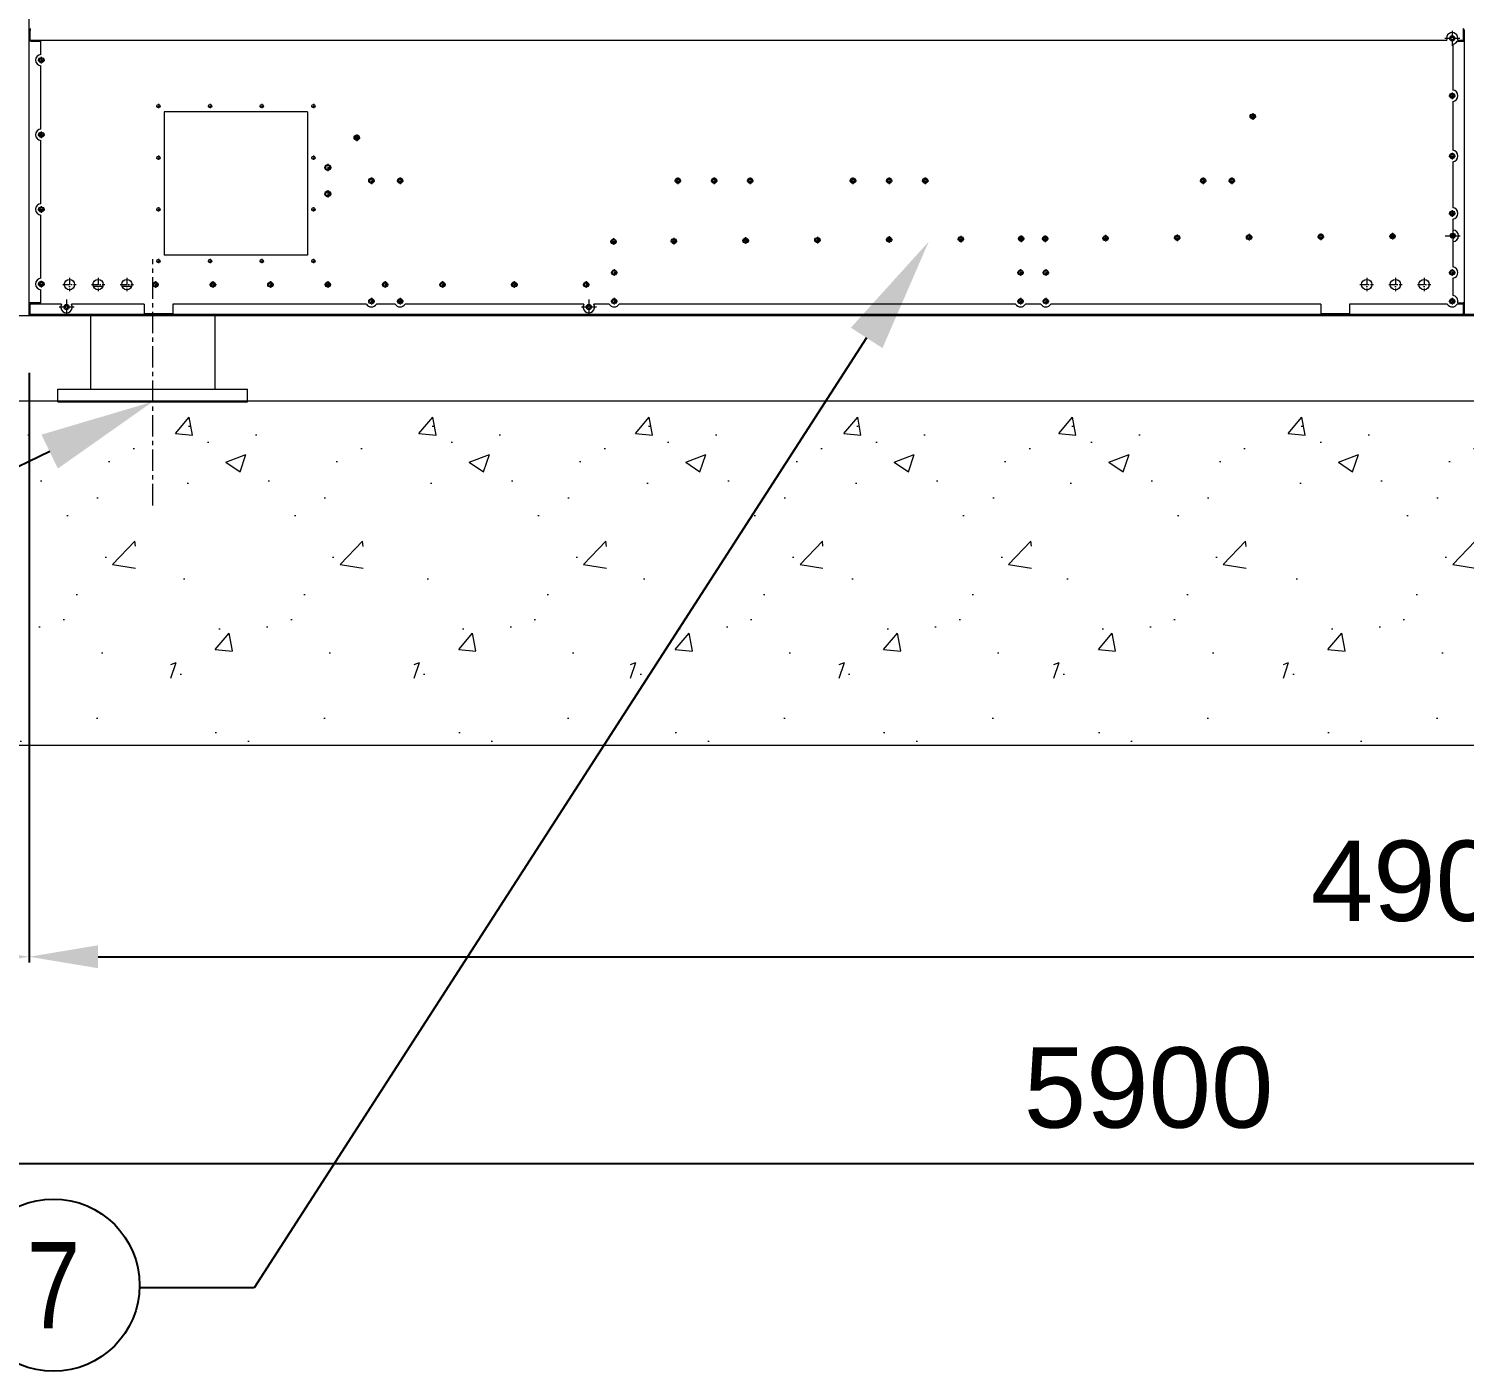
# Model space of a CAD drawing. Header units: millimetres. Extents: x -17070 to 45188, y -291348 to 34911.
# Drawn here: x 26372 to 28873, y 19860 to 22199 of the extents above; entities that cross this region are included whole.
import ezdxf
from ezdxf import colors
from ezdxf.entities.mleader import LeaderData, LeaderLine
from ezdxf.enums import TextEntityAlignment as Align
from ezdxf.math import Vec2, Vec3

# ---------------------------------------------------------------- set-up
doc = ezdxf.new("R2010")
doc.units = ezdxf.units.MM
doc.linetypes.add('CENTER', pattern=[2, 1.25, -0.25, 0.25, -0.25])
doc.linetypes.add('DASHDOT', pattern=[18.5, 12, -3, 0.5, -3])
for name, color, linetype in [('center', 1, 'CENTER'), ('냉각탑_dim', 1, 'Continuous'), ('냉각탑_text', 3, 'Continuous'), ('냉각탑_기초', 23, 'Continuous')]:
    doc.layers.add(name, color=color, linetype=linetype)
doc.styles.get("Standard").update_dxf_attribs({"font": 'arial.ttf'})
doc.dimstyles.new('1.40', dxfattribs={"dimscale": 20, "dimtxt": 1.5, "dimasz": 1, "dimexe": 0.5, "dimexo": 0.5, "dimgap": 0.5, "dimtad": 1, "dimdec": 0, "dimzin": 0, "dimdsep": 46, "dimtxsty": 'Standard', "dimcen": 0, "dimclrd": 2, "dimclre": 2, "dimclrt": 3, "dimadec": 0, "dimazin": 0, "dimtfac": 1, "dimtdec": 0, "dimtmove": 0, "dimatfit": 0, "dimfxl": 1, "dimtolj": 1, "dimtzin": 0, "dimlwd": -1, "dimlwe": -1, "dimarcsym": 0})

# ---------------------------------------------------------------- blocks, each defined once
blk = doc.blocks.new('*D458')
at = {"color": 2, "transparency": 16777216}
for p, q in [((26373.4, 21598.8), (26373.4, 20571.8)), ((25373.4, 21450.4), (25373.4, 20571.8)), ((25493.4, 20581.8), (26253.4, 20581.8))]:
    blk.add_line(p, q, dxfattribs=at)
for points in [[(25493.4, 20601.8), (25493.4, 20561.8), (25373.4, 20581.8)], [(26253.4, 20601.8), (26253.4, 20561.8), (26373.4, 20581.8)]]:
    blk.add_solid(points, dxfattribs=at)
at = {"layer": 'Defpoints', "color": 0, "transparency": 16777216}
for p in [(26373.4, 21698.8), (25373.4, 21550.4), (26373.4, 20581.8)]:
    blk.add_point(p, dxfattribs=at)
at = {"color": 3, "lineweight": 5, "transparency": 16777216, "insert": (25873.4, 20713.2), "char_height": 140, "attachment_point": 5}
blk.add_mtext('\\A1;1000', dxfattribs=at)
blk = doc.blocks.new('*D459')
at = {"color": 2, "transparency": 16777216}
for p, q in [((26373.4, 21598.8), (26373.4, 20571.8)), ((31273.4, 21450.4), (31273.4, 20571.8)), ((26493.4, 20581.8), (31153.4, 20581.8))]:
    blk.add_line(p, q, dxfattribs=at)
for points in [[(26493.4, 20601.8), (26493.4, 20561.8), (26373.4, 20581.8)], [(31153.4, 20601.8), (31153.4, 20561.8), (31273.4, 20581.8)]]:
    blk.add_solid(points, dxfattribs=at)
at = {"layer": 'Defpoints', "color": 0, "transparency": 16777216}
for p in [(26373.4, 21698.8), (31273.4, 21550.4), (31273.4, 20581.8)]:
    blk.add_point(p, dxfattribs=at)
at = {"color": 3, "lineweight": 5, "transparency": 16777216, "insert": (28823.4, 20713.2), "char_height": 140, "attachment_point": 5}
blk.add_mtext('\\A1;4900', dxfattribs=at)
blk = doc.blocks.new('*D451')
at = {"color": 2, "transparency": 16777216}
for p, q in [((25373.4, 21450.4), (25373.4, 20211.6)), ((31273.4, 21450.4), (31273.4, 20211.6)), ((25493.4, 20221.6), (31153.4, 20221.6))]:
    blk.add_line(p, q, dxfattribs=at)
for points in [[(25493.4, 20241.6), (25493.4, 20201.6), (25373.4, 20221.6)], [(31153.4, 20241.6), (31153.4, 20201.6), (31273.4, 20221.6)]]:
    blk.add_solid(points, dxfattribs=at)
at = {"layer": 'Defpoints', "color": 0, "transparency": 16777216}
for p in [(25373.4, 21550.4), (31273.4, 21550.4), (31273.4, 20221.6)]:
    blk.add_point(p, dxfattribs=at)
at = {"color": 3, "lineweight": 5, "transparency": 16777216, "insert": (28323.4, 20353.1), "char_height": 140, "attachment_point": 5}
blk.add_mtext('\\A1;5900', dxfattribs=at)
blk = doc.blocks.new('1')
at = {"color": 7, "lineweight": 20, "ltscale": 0.0425}
for p, q in [((26373.4, 22196.8), (26375.1, 22196.8)), ((26373.4, 22195.9), (26375.1, 22195.9)), ((28873.4, 22196.8), (28871.7, 22196.8)), ((28873.4, 22195.9), (28871.7, 22195.9)), ((26373.4, 21701.7), (26375.1, 21701.7)), ((26373.4, 21700.8), (26375.1, 21700.8)), ((28873.4, 21701.7), (28871.7, 21701.7)), ((28873.4, 21700.8), (28871.7, 21700.8))]:
    blk.add_line(p, q, dxfattribs=at)
at = {"color": 7, "lineweight": 20, "ltscale": 0.0225}
for p, q in [((26373.4, 22195.9), (26373.4, 22196.8)), ((26373.4, 22195.9), (26373.4, 22196.8)), ((28873.4, 22195.9), (28873.4, 22196.8)), ((26373.4, 21701.7), (26373.4, 21700.8)), ((28873.4, 21701.7), (28873.4, 21700.8))]:
    blk.add_line(p, q, dxfattribs=at)
at = {"color": 7, "lineweight": 20, "ltscale": 0.4775}
for p, q in [((26373.4, 22176.8), (26373.4, 22195.9)), ((28873.4, 22195.9), (28873.4, 22176.8)), ((26373.4, 21701.7), (26373.4, 21720.8)), ((28873.4, 21720.8), (28873.4, 21701.7))]:
    blk.add_line(p, q, dxfattribs=at)
at = {"color": 7, "lineweight": 20, "ltscale": 0.085}
for p, q in [((26375.1, 22198.8), (26375.1, 22195.4)), ((28871.7, 22198.8), (28871.7, 22195.4)), ((26376.8, 22176.8), (26373.4, 22176.8)), ((28870, 22176.8), (28873.4, 22176.8)), ((26376.8, 21720.8), (26373.4, 21720.8)), ((28870, 21720.8), (28873.4, 21720.8)), ((26375.1, 21698.8), (26375.1, 21702.2)), ((28871.7, 21698.8), (28871.7, 21702.2))]:
    blk.add_line(p, q, dxfattribs=at)
at = {"color": 7, "lineweight": 20, "ltscale": 0.415}
for p, q in [((26375.1, 22178.8), (26375.1, 22195.4)), ((28871.7, 22195.4), (28871.7, 22178.8)), ((26376.8, 22176.8), (26393.4, 22176.8)), ((26375.1, 21702.2), (26375.1, 21718.8)), ((26393.4, 21720.8), (26376.8, 21720.8)), ((26573.4, 21718.8), (26573.4, 21702.2)), ((26623.4, 21718.8), (26623.4, 21702.2)), ((28623.4, 21718.8), (28623.4, 21702.2)), ((28673.4, 21718.8), (28673.4, 21702.2)), ((28871.7, 21718.8), (28871.7, 21702.2))]:
    blk.add_line(p, q, dxfattribs=at)
at = {"color": 7, "linetype": 'DASHDOT', "lineweight": 20}
for p, q in [((28852.4, 22194.8), (28852.4, 22168.8)), ((28839.4, 22181.8), (28865.4, 22181.8)), ((28840.4, 21837.8), (28866.4, 21837.8)), ((28853.4, 21850.8), (28853.4, 21824.8)), ((26443.4, 21764.5), (26443.4, 21741.1)), ((26493.4, 21764.5), (26493.4, 21741.1)), ((26543.4, 21764.5), (26543.4, 21741.1)), ((28703.4, 21764.5), (28703.4, 21741.1)), ((28753.4, 21764.5), (28753.4, 21741.1)), ((28803.4, 21764.5), (28803.4, 21741.1)), ((26431.7, 21752.8), (26455.1, 21752.8)), ((26481.7, 21752.8), (26505.1, 21752.8)), ((26531.7, 21752.8), (26555.1, 21752.8)), ((28691.7, 21752.8), (28715.1, 21752.8)), ((28741.7, 21752.8), (28765.1, 21752.8)), ((28791.7, 21752.8), (28815.1, 21752.8)), ((26425.4, 21713.8), (26451.4, 21713.8)), ((26438.4, 21726.8), (26438.4, 21700.8)), ((27335.4, 21713.8), (27361.4, 21713.8)), ((27348.4, 21726.8), (27348.4, 21700.8))]:
    blk.add_line(p, q, dxfattribs=at)
at = {"color": 7, "lineweight": 20}
for p, q in [((26373.4, 21720.8), (26373.4, 22176.8)), ((26375.1, 22178.8), (28842.9, 22178.8)), ((26393.4, 22153.7), (26393.4, 22176.8)), ((28853.4, 22171.8), (28853.4, 22091.7)), ((28873.4, 22176.8), (28873.4, 21720.8)), ((26393.4, 22023.7), (26393.4, 22133.8)), ((28853.4, 22071.8), (28853.4, 21986.7)), ((26858.4, 22053.8), (26608.4, 22053.8)), ((26608.4, 22053.8), (26608.4, 21803.8)), ((26858.4, 22053.8), (26858.4, 21803.8)), ((26393.4, 21893.7), (26393.4, 22003.8)), ((28853.4, 21966.8), (28853.4, 21886.7)), ((26393.4, 21763.7), (26393.4, 21873.8)), ((28853.4, 21827.8), (28853.4, 21783.7)), ((26858.4, 21803.8), (26608.4, 21803.8)), ((28853.4, 21763.8), (28853.4, 21733.7)), ((26393.4, 21720.8), (26393.4, 21743.8)), ((26429.8, 21718.8), (26375.1, 21718.8)), ((26573.4, 21718.8), (26447.1, 21718.8)), ((26960.8, 21718.8), (26623.4, 21718.8)), ((27010.8, 21718.8), (26978.1, 21718.8)), ((27339.8, 21718.8), (27028.1, 21718.8)), ((27383.8, 21718.8), (27357.1, 21718.8)), ((28091.8, 21718.8), (27401.1, 21718.8)), ((28135.8, 21718.8), (28109.1, 21718.8)), ((28623.4, 21718.8), (28153.1, 21718.8)), ((28843.8, 21718.8), (28673.4, 21718.8)), ((26375.1, 21698.8), (28871.7, 21698.8)), ((26480.2, 21698.8), (26480.2, 21570.8)), ((26573.4, 21702.2), (26623.4, 21702.2)), ((26696.5, 21698.8), (26696.5, 21570.8)), ((28623.4, 21702.2), (28673.4, 21702.2)), ((26423.4, 21570.8), (26753.4, 21570.8)), ((26423.4, 21548.8), (26423.4, 21570.8)), ((26753.4, 21548.8), (26753.4, 21570.8)), ((26423.4, 21548.8), (26753.4, 21548.8)), ((26726.5, 21548.8), (26510.2, 21548.8))]:
    blk.add_line(p, q, dxfattribs=at)
at = {"color": 7, "lineweight": 20, "ltscale": 0.00769}
for p, q in [((26373.4, 22176.8), (26373.7, 22176.8)), ((28873.4, 22176.8), (28873.1, 22176.8))]:
    blk.add_line(p, q, dxfattribs=at)
at = {"color": 7, "lineweight": 20, "ltscale": 0.05}
for p, q in [((26375.4, 22178.8), (26375.4, 22176.8)), ((28871.4, 22176.8), (28871.4, 22178.8)), ((26373.4, 21720.8), (26375.4, 21720.8)), ((26375.4, 21720.8), (26375.4, 21718.8)), ((28873.4, 21720.8), (28871.4, 21720.8)), ((28871.4, 21718.8), (28871.4, 21720.8))]:
    blk.add_line(p, q, dxfattribs=at)
at = {"color": 7, "lineweight": 20, "ltscale": 0.223493}
blk.add_line((28861.1, 22176.8), (28870, 22176.8), dxfattribs=at)
at = {"color": 7, "lineweight": 20, "ltscale": 0.244015}
blk.add_line((28862, 22178.8), (28871.7, 22178.8), dxfattribs=at)
at = {"color": 7, "linetype": 'DASHDOT', "lineweight": 20, "ltscale": 0.292499}
for p, q in [((26388.6, 22143.8), (26400.3, 22143.8)), ((28846.6, 22081.8), (28858.3, 22081.8)), ((26388.6, 22013.8), (26400.3, 22013.8)), ((28846.6, 21976.8), (28858.3, 21976.8)), ((26388.6, 21883.8), (26400.3, 21883.8)), ((28846.6, 21876.8), (28858.3, 21876.8)), ((28742.6, 21837), (28754.3, 21837)), ((28138.6, 21773.8), (28150.3, 21773.8)), ((26388.6, 21753.8), (26400.3, 21753.8)), ((26587.6, 21752.8), (26599.3, 21752.8)), ((28138.6, 21723.8), (28150.3, 21723.8))]:
    blk.add_line(p, q, dxfattribs=at)
at = {"color": 7, "linetype": 'DASHDOT', "lineweight": 20, "ltscale": 0.2925}
for p, q in [((26394.4, 22149.6), (26394.4, 22137.9)), ((28852.4, 22087.6), (28852.4, 22075.9)), ((28499, 22045.8), (28510.7, 22045.8)), ((28504.8, 22051.6), (28504.8, 22039.9)), ((26394.4, 22019.6), (26394.4, 22007.9)), ((26943.8, 22014.5), (26943.8, 22002.8)), ((26938, 22008.7), (26949.7, 22008.7)), ((28852.4, 21982.6), (28852.4, 21970.9)), ((26963.6, 21933.8), (26975.3, 21933.8)), ((26969.4, 21939.6), (26969.4, 21927.9)), ((27013.6, 21933.8), (27025.3, 21933.8)), ((27019.4, 21939.6), (27019.4, 21927.9)), ((27497.6, 21933.8), (27509.3, 21933.8)), ((27503.4, 21939.6), (27503.4, 21927.9)), ((27560.6, 21933.8), (27572.3, 21933.8)), ((27566.4, 21939.6), (27566.4, 21927.9)), ((27623.6, 21933.8), (27635.3, 21933.8)), ((27629.4, 21939.6), (27629.4, 21927.9)), ((27802.6, 21933.8), (27814.3, 21933.8)), ((27808.4, 21939.6), (27808.4, 21927.9)), ((27865.6, 21933.8), (27877.3, 21933.8)), ((27871.4, 21939.6), (27871.4, 21927.9)), ((27928.6, 21933.8), (27940.3, 21933.8)), ((27934.4, 21939.6), (27934.4, 21927.9)), ((28412.6, 21933.8), (28424.3, 21933.8)), ((28418.4, 21939.6), (28418.4, 21927.9)), ((28462.6, 21933.8), (28474.3, 21933.8)), ((28468.4, 21939.6), (28468.4, 21927.9)), ((26394.4, 21889.6), (26394.4, 21877.9)), ((28852.4, 21882.6), (28852.4, 21870.9)), ((27496.4, 21834.4), (27496.4, 21822.7)), ((27621.4, 21835.3), (27621.4, 21823.6)), ((27746.4, 21836.1), (27746.4, 21824.4)), ((27871.4, 21837), (27871.4, 21825.3)), ((27996.4, 21837.9), (27996.4, 21826.2)), ((28101.4, 21838.6), (28101.4, 21826.9)), ((28143.4, 21838.6), (28143.4, 21826.9)), ((28248.4, 21839.4), (28248.4, 21827.7)), ((28367.6, 21834.4), (28379.3, 21834.4)), ((28373.4, 21840.3), (28373.4, 21828.6)), ((28492.6, 21835.3), (28504.3, 21835.3)), ((28498.4, 21841.1), (28498.4, 21829.4)), ((28617.6, 21836.2), (28629.3, 21836.2)), ((28623.4, 21842), (28623.4, 21830.3)), ((28748.4, 21842.9), (28748.4, 21831.2)), ((28853.4, 21843.6), (28853.4, 21831.9)), ((27385.6, 21827.8), (27397.3, 21827.8)), ((27391.4, 21833.6), (27391.4, 21821.9)), ((27490.6, 21828.5), (27502.3, 21828.5)), ((27615.6, 21829.4), (27627.3, 21829.4)), ((27740.6, 21830.3), (27752.3, 21830.3)), ((27865.6, 21831.2), (27877.3, 21831.2)), ((27990.6, 21832), (28002.3, 21832)), ((28095.6, 21832.8), (28107.3, 21832.8)), ((28137.6, 21832.8), (28149.3, 21832.8)), ((28242.6, 21833.5), (28254.3, 21833.5)), ((26394.4, 21759.6), (26394.4, 21747.9)), ((27386.6, 21773.8), (27398.3, 21773.8)), ((27392.4, 21779.6), (27392.4, 21767.9)), ((28094.6, 21773.8), (28106.3, 21773.8)), ((28100.4, 21779.6), (28100.4, 21767.9)), ((28144.4, 21779.6), (28144.4, 21767.9)), ((28852.4, 21779.6), (28852.4, 21767.9)), ((26593.4, 21758.6), (26593.4, 21746.9)), ((26687.6, 21752.8), (26699.3, 21752.8)), ((26693.4, 21758.6), (26693.4, 21746.9)), ((26787.6, 21752.8), (26799.3, 21752.8)), ((26793.4, 21758.6), (26793.4, 21746.9)), ((26887.6, 21752.8), (26899.3, 21752.8)), ((26893.4, 21758.6), (26893.4, 21746.9)), ((26987.6, 21752.8), (26999.3, 21752.8)), ((26993.4, 21758.6), (26993.4, 21746.9)), ((27087.6, 21752.8), (27099.3, 21752.8)), ((27093.4, 21758.6), (27093.4, 21746.9)), ((27212.6, 21752.8), (27224.3, 21752.8)), ((27218.4, 21758.6), (27218.4, 21746.9)), ((27337.6, 21752.8), (27349.3, 21752.8)), ((27343.4, 21758.6), (27343.4, 21746.9)), ((26963.6, 21723.8), (26975.3, 21723.8)), ((26969.4, 21729.6), (26969.4, 21717.9)), ((27013.6, 21723.8), (27025.3, 21723.8)), ((27019.4, 21729.6), (27019.4, 21717.9)), ((27386.6, 21723.8), (27398.3, 21723.8)), ((27392.4, 21729.6), (27392.4, 21717.9)), ((28094.6, 21723.8), (28106.3, 21723.8)), ((28100.4, 21729.6), (28100.4, 21717.9)), ((28144.4, 21729.6), (28144.4, 21717.9)), ((28852.4, 21729.6), (28852.4, 21717.9))]:
    blk.add_line(p, q, dxfattribs=at)
at = {"color": 7, "linetype": 'DASHDOT', "lineweight": 20, "ltscale": 0.195}
for p, q in [((26594.5, 22063.8), (26602.3, 22063.8)), ((26598.4, 22067.7), (26598.4, 22059.9)), ((26684.5, 22063.8), (26692.3, 22063.8)), ((26688.4, 22067.7), (26688.4, 22059.9)), ((26774.5, 22063.8), (26782.3, 22063.8)), ((26778.4, 22067.7), (26778.4, 22059.9)), ((26864.5, 22063.8), (26872.3, 22063.8)), ((26868.4, 22067.7), (26868.4, 22059.9)), ((28500.9, 22046.5), (28508.7, 22046.5)), ((28500.9, 22045.7), (28508.7, 22045.7)), ((28504.8, 22050.4), (28504.8, 22041.8)), ((26939.9, 22009.5), (26947.7, 22009.5)), ((26943.8, 22013.4), (26943.8, 22004.8)), ((26939.9, 22008.7), (26947.7, 22008.7)), ((26594.5, 21973.8), (26602.3, 21973.8)), ((26598.4, 21977.7), (26598.4, 21969.9)), ((26864.5, 21973.8), (26872.3, 21973.8)), ((26868.4, 21977.7), (26868.4, 21969.9)), ((27499.5, 21933.8), (27507.3, 21933.8)), ((27503.4, 21937.7), (27503.4, 21929.9)), ((27562.5, 21933.8), (27570.3, 21933.8)), ((27566.4, 21937.7), (27566.4, 21929.9)), ((27625.5, 21933.8), (27633.3, 21933.8)), ((27629.4, 21937.7), (27629.4, 21929.9)), ((27804.5, 21933.8), (27812.3, 21933.8)), ((27808.4, 21937.7), (27808.4, 21929.9)), ((27867.5, 21933.8), (27875.3, 21933.8)), ((27871.4, 21937.7), (27871.4, 21929.9)), ((27930.5, 21933.8), (27938.3, 21933.8)), ((27934.4, 21937.7), (27934.4, 21929.9)), ((28418.4, 21937.7), (28418.4, 21929.9)), ((28468.4, 21937.7), (28468.4, 21929.9)), ((26594.5, 21883.8), (26602.3, 21883.8)), ((26598.4, 21887.7), (26598.4, 21879.9)), ((26864.5, 21883.8), (26872.3, 21883.8)), ((26868.4, 21887.7), (26868.4, 21879.9)), ((27746.4, 21834.2), (27746.4, 21826.4)), ((27871.4, 21835), (27871.4, 21827.2)), ((27996.4, 21835.8), (27996.4, 21828)), ((28101.4, 21836.5), (28101.4, 21828.7)), ((28143.4, 21836.8), (28143.4, 21829)), ((28248.4, 21837.5), (28248.4, 21829.7)), ((28373.4, 21838.3), (28373.4, 21830.5)), ((28494.5, 21835.3), (28502.3, 21835.3)), ((28498.4, 21839.2), (28498.4, 21831.4)), ((28623.4, 21840), (28623.4, 21832.2)), ((28748.4, 21840.8), (28748.4, 21833)), ((28853.4, 21841.5), (28853.4, 21833.7)), ((27387.5, 21827.9), (27395.3, 21827.9)), ((27391.4, 21831.8), (27391.4, 21824)), ((27492.5, 21828.6), (27500.3, 21828.6)), ((27496.4, 21832.5), (27496.4, 21824.7)), ((27617.5, 21829.4), (27625.3, 21829.4)), ((27621.4, 21833.3), (27621.4, 21825.5)), ((27742.5, 21830.3), (27750.3, 21830.3)), ((27867.5, 21831.1), (27875.3, 21831.1)), ((27992.5, 21831.9), (28000.3, 21831.9)), ((28097.5, 21832.6), (28105.3, 21832.6)), ((28139.5, 21832.9), (28147.3, 21832.9)), ((28244.5, 21833.6), (28252.3, 21833.6)), ((26594.5, 21793.8), (26602.3, 21793.8)), ((26598.4, 21797.7), (26598.4, 21789.9)), ((26684.5, 21793.8), (26692.3, 21793.8)), ((26688.4, 21797.7), (26688.4, 21789.9)), ((26774.5, 21793.8), (26782.3, 21793.8)), ((26778.4, 21797.7), (26778.4, 21789.9)), ((26864.5, 21793.8), (26872.3, 21793.8)), ((26868.4, 21797.7), (26868.4, 21789.9))]:
    blk.add_line(p, q, dxfattribs=at)
at = {"color": 7, "lineweight": 20, "ltscale": 0.12521}
blk.add_line((26601.4, 22063.7), (26597.2, 22061.1), dxfattribs=at)
at = {"color": 7, "lineweight": 20, "ltscale": 0.053852}
for p, q in [((26391.6, 22014.9), (26391.6, 22012.7)), ((26391.6, 21884.9), (26391.6, 21882.7)), ((26391.6, 21754.9), (26391.6, 21752.7))]:
    blk.add_line(p, q, dxfattribs=at)
at = {"color": 7, "linetype": 'DASHDOT', "lineweight": 20, "ltscale": 0.325}
for p, q in [((26893.4, 21963.3), (26893.4, 21950.3)), ((26886.9, 21956.8), (26899.9, 21956.8)), ((26886.9, 21910.8), (26899.9, 21910.8)), ((26893.4, 21917.3), (26893.4, 21904.3))]:
    blk.add_line(p, q, dxfattribs=at)
at = {"color": 7, "lineweight": 20, "ltscale": 6.21139e-05}
blk.add_line((26898.4, 21956.8), (26898.4, 21956.8), dxfattribs=at)
at = {"color": 7, "linetype": 'DASHDOT', "lineweight": 20, "ltscale": 0.195001}
for p, q in [((28414.5, 21933.8), (28422.3, 21933.8)), ((28464.5, 21933.8), (28472.3, 21933.8)), ((28369.5, 21834.4), (28377.3, 21834.4)), ((28619.5, 21836.1), (28627.3, 21836.1)), ((28744.5, 21836.9), (28752.3, 21836.9))]:
    blk.add_line(p, q, dxfattribs=at)
at = {"color": 7, "lineweight": 20, "ltscale": 6.2101e-05}
blk.add_line((26898.4, 21910.8), (26898.4, 21910.8), dxfattribs=at)
at = {"color": 7, "lineweight": 20, "ltscale": 0.476253}
blk.add_line((28853.4, 21866.8), (28853.4, 21847.8), dxfattribs=at)
at = {"color": 7, "linetype": 'DASHDOT', "lineweight": 20, "ltscale": 0.292502}
for p, q in [((28847.6, 21837.8), (28859.3, 21837.8)), ((28846.6, 21773.8), (28858.3, 21773.8)), ((28846.6, 21723.8), (28858.3, 21723.8))]:
    blk.add_line(p, q, dxfattribs=at)
at = {"color": 7, "linetype": 'DASHDOT', "lineweight": 20, "ltscale": 0.194998}
blk.add_line((28849.5, 21837.6), (28857.3, 21837.6), dxfattribs=at)
at = {"color": 7, "lineweight": 20, "ltscale": 0.427685}
for p, q in [((26484.9, 21750), (26502, 21750)), ((26534.9, 21750), (26552, 21750))]:
    blk.add_line(p, q, dxfattribs=at)
at = {"color": 7, "lineweight": 20, "ltscale": 0.053808}
for p, q in [((26592.4, 21750), (26594.5, 21750)), ((26692.4, 21750), (26694.5, 21750))]:
    blk.add_line(p, q, dxfattribs=at)
at = {"color": 7, "lineweight": 20, "ltscale": 0.265994}
blk.add_line((28871.7, 21718.8), (28861.1, 21718.8), dxfattribs=at)
at = {"color": 7, "lineweight": 20, "ltscale": 0.201515}
blk.add_line((28862, 21720.8), (28870, 21720.8), dxfattribs=at)
at = {"color": 0, "lineweight": 20}
for p, q in [((25373.4, 21698.8), (31273.4, 21698.8)), ((31273.4, 21698.8), (26373.4, 21698.8))]:
    blk.add_line(p, q, dxfattribs=at)
at = {"lineweight": 20}
for p, q in [((26373.4, 21700.4), (26373.4, 21698.8)), ((26448.4, 21700.4), (26373.4, 21700.4))]:
    blk.add_line(p, q, dxfattribs=at)
at = {"color": 7, "lineweight": 20, "ltscale": 0.280701}
for p, q in [((26376.8, 21700.4), (26412, 21700.4)), ((26412, 21700.4), (26419.4, 21700.4)), ((29627.4, 21700.4), (26419.4, 21700.4))]:
    blk.add_line(p, q, dxfattribs=at)
at = {"lineweight": 5}
blk.add_line((25373.4, 21550.4), (31273.4, 21550.4), dxfattribs=at)
at = {"color": 0, "lineweight": 20}
blk.add_lwpolyline([(26373.4, 21698.8), (26373.4, 24898.8), (25373.4, 24898.8), (25373.4, 21698.8)], dxfattribs=at)
at = {"color": 7, "lineweight": 20}
for centre, radius in [((28852.4, 22181.8), 4.5), ((28852.4, 22181.8), 3), ((26394.4, 22143.8), 4.5), ((26394.4, 22143.8), 3), ((28852.4, 22081.8), 4.5), ((28852.4, 22081.8), 3), ((26598.4, 22063.8), 3), ((26688.4, 22063.8), 3), ((26778.4, 22063.8), 3), ((26868.4, 22063.8), 3), ((28504.8, 22045.8), 4.5), ((28504.8, 22045.7), 3), ((26394.4, 22013.8), 4.5), ((26394.4, 22013.8), 3), ((26943.8, 22008.7), 4.5), ((26943.8, 22008.7), 3), ((26598.4, 21973.8), 3), ((26868.4, 21973.8), 3), ((26893.4, 21956.8), 5), ((26893.4, 21956.8), 3.5), ((28852.4, 21976.8), 4.5), ((28852.4, 21976.8), 3), ((26969.4, 21933.8), 4.5), ((26969.4, 21933.8), 3), ((27019.4, 21933.8), 4.5), ((27019.4, 21933.8), 3), ((27503.4, 21933.8), 4.5), ((27503.4, 21933.8), 3), ((27566.4, 21933.8), 4.5), ((27566.4, 21933.8), 3), ((27629.4, 21933.8), 4.5), ((27629.4, 21933.8), 3), ((27808.4, 21933.8), 4.5), ((27808.4, 21933.8), 3), ((27871.4, 21933.8), 4.5), ((27871.4, 21933.8), 3), ((27934.4, 21933.8), 4.5), ((27934.4, 21933.8), 3), ((28418.4, 21933.8), 4.5), ((28418.4, 21933.8), 3), ((28468.4, 21933.8), 4.5), ((28468.4, 21933.8), 3), ((26893.4, 21910.8), 5), ((26893.4, 21910.8), 3.5), ((26394.4, 21883.8), 4.5), ((26394.4, 21883.8), 3), ((26598.4, 21883.8), 3), ((26868.4, 21883.8), 3), ((28852.4, 21876.8), 4.5), ((28852.4, 21876.8), 3), ((27621.4, 21829.4), 4.5), ((27746.4, 21830.3), 4.5), ((27871.4, 21831.2), 4.5), ((27871.4, 21831.1), 3), ((27996.4, 21832), 4.5), ((27996.4, 21831.9), 3), ((28101.4, 21832.8), 4.5), ((28101.4, 21832.6), 3), ((28143.4, 21832.8), 4.5), ((28143.4, 21832.9), 3), ((28248.4, 21833.5), 4.5), ((28248.4, 21833.6), 3), ((28373.4, 21834.4), 4.5), ((28373.4, 21834.4), 3), ((28498.4, 21835.3), 4.5), ((28498.4, 21835.3), 3), ((28623.4, 21836.2), 4.5), ((28623.4, 21836.1), 3), ((28748.4, 21837), 4.5), ((28748.4, 21836.9), 3), ((28853.4, 21837.8), 4.5), ((28853.4, 21837.6), 3), ((27391.4, 21827.8), 4.5), ((27391.4, 21827.9), 3), ((27496.4, 21828.5), 4.5), ((27496.4, 21828.6), 3), ((27621.4, 21829.4), 3), ((27746.4, 21830.3), 3), ((26598.4, 21793.8), 3), ((26688.4, 21793.8), 3), ((26778.4, 21793.8), 3), ((26868.4, 21793.8), 3), ((26443.4, 21752.8), 9), ((26493.4, 21752.8), 9), ((26543.4, 21752.8), 9), ((27392.4, 21773.8), 4.5), ((27392.4, 21773.8), 3), ((28100.4, 21773.8), 4.5), ((28100.4, 21773.8), 3), ((28144.4, 21773.8), 4.5), ((28144.4, 21773.8), 3), ((28703.4, 21752.8), 9), ((28753.4, 21752.8), 9), ((28803.4, 21752.8), 9), ((28852.4, 21773.8), 4.5), ((28852.4, 21773.8), 3), ((26394.4, 21753.8), 4.5), ((26394.4, 21753.8), 3), ((26593.4, 21752.8), 4.5), ((26593.4, 21752.8), 3), ((26693.4, 21752.8), 4.5), ((26693.4, 21752.8), 3), ((26793.4, 21752.8), 4.5), ((26793.4, 21752.8), 3), ((26893.4, 21752.8), 4.5), ((26893.4, 21752.8), 3), ((26993.4, 21752.8), 4.5), ((26993.4, 21752.8), 3), ((27093.4, 21752.8), 4.5), ((27093.4, 21752.8), 3), ((27218.4, 21752.8), 4.5), ((27218.4, 21752.8), 3), ((27343.4, 21752.8), 4.5), ((27343.4, 21752.8), 3), ((26438.4, 21713.8), 4.5), ((26438.4, 21713.8), 3), ((26969.4, 21723.8), 4.5), ((26969.4, 21723.8), 3), ((27019.4, 21723.8), 4.5), ((27019.4, 21723.8), 3), ((27348.4, 21713.8), 4.5), ((27348.4, 21713.8), 3), ((27392.4, 21723.8), 4.5), ((27392.4, 21723.8), 3), ((28100.4, 21723.8), 4.5), ((28100.4, 21723.8), 3), ((28144.4, 21723.8), 4.5), ((28144.4, 21723.8), 3), ((28852.4, 21723.8), 4.5), ((28852.4, 21723.8), 3)]:
    blk.add_circle(centre, radius, dxfattribs=at)
for centre, radius, start, end in [((26376.8, 22195.4), 3.4, 179.7584, 180), ((26376.8, 22195.4), 3.4, 120, 155.6842), ((28852.4, 22181.8), 10, 342.5424, 197.4576), ((28870, 22195.4), 3.4, 24.3159, 60), ((28852.4, 22181.8), 10, 275.739, 330), ((26394.4, 22143.8), 10, 95.7389, 264.2611), ((28852.4, 22081.8), 10, 275.739, 84.261), ((28504.8, 22046.5), 3, 188.3602, 351.6398), ((26394.4, 22013.8), 10, 95.7389, 264.2611), ((26943.8, 22009.5), 3, 188.3602, 351.6398), ((28852.4, 21976.8), 10, 275.739, 84.261), ((26394.4, 21883.8), 10, 95.7389, 264.2611), ((28852.4, 21876.8), 10, 275.739, 84.261), ((28853.4, 21837.8), 10, 270, 90), ((28852.4, 21773.8), 10, 275.7392, 84.2608), ((26394.4, 21753.8), 10, 95.7389, 264.2611), ((28852.4, 21723.8), 10, 342.5424, 84.2608), ((26438.4, 21713.8), 10, 149.9999, 30.0001), ((26969.4, 21723.8), 10, 210, 330), ((27019.4, 21723.8), 10, 210, 330), ((27348.4, 21713.8), 10, 149.9999, 30.0001), ((27392.4, 21723.8), 10, 210, 330), ((28100.4, 21723.8), 10, 210, 330), ((28144.4, 21723.8), 10, 210, 330), ((28852.4, 21723.8), 10, 210, 330), ((26376.8, 21702.2), 3.4, 180, 180.2416), ((26376.8, 21702.2), 3.4, 204.3156, 240), ((26376.8, 21702.2), 3.4, 269.7551, 270), ((26412, 21702.2), 3.4, 270, 270.2449), ((26420.8, 21702.2), 3.4, 269.7551, 270), ((26456, 21702.2), 3.4, 270, 270.2449), ((27330.8, 21702.2), 3.4, 269.7551, 270), ((27366, 21702.2), 3.4, 270, 270.2449), ((27374.8, 21702.2), 3.4, 269.7551, 270), ((27410, 21702.2), 3.4, 270, 270.2449), ((28082.8, 21702.2), 3.4, 269.755, 270), ((28118, 21702.2), 3.4, 270, 270.245), ((28126.8, 21702.2), 3.4, 269.7551, 270), ((28162, 21702.2), 3.4, 270, 270.2449), ((28834.8, 21702.2), 3.4, 269.7551, 270), ((28870, 21702.2), 3.4, 270, 270.2449), ((28870, 21702.2), 3.4, 300, 335.6844)]:
    blk.add_arc(centre, radius, start, end, dxfattribs=at)

msp = doc.modelspace()

# ---------------------------------------------------------------- hatches: boundary and pattern name
at = {"layer": '냉각탑_기초', "lineweight": 20, "ltscale": 30}
h = msp.add_hatch(dxfattribs=at)
h.set_pattern_fill('AR-CONC', color=256, scale=50, style=0)
h.set_pattern_definition([(50, (11629.9, 5009.1), (358.63, -31.376), [37.5, -412.5]), (355, (11629.9, 5009.1), (-69.3757, 376.096), [30, -330]), (100.4514, (11659.8, 5006.5), (289.2547, 344.72), [31.87, -350.571]), (46.1842, (11629.9, 5109.1), (533.6205, -82.7595), [56.25, -618.75]), (96.6356, (11674.37, 5102.2), (467.331, 487.059), [47.805, -525.856]), (351.1842, (11629.9, 5109.1), (467.331, 487.059), [45, -495]), (21, (11679.9, 5084.1), (298.4535, -201.3094), [37.5, -412.5]), (326, (11679.9, 5084.1), (121.6577, 362.575), [30, -330]), (71.4514, (11704.78, 5067.34), (420.1113, 161.265), [31.87, -350.571]), (37.5, (11629.9, 5009.11), (6.0799, 166.4469), [0, -326, 0, -335, 0, -331.25]), (7.5, (11629.9, 5009.11), (131.5348, 197.2059), [0, -191, 0, -318.5, 0, -126.25]), (327.5, (11518.4, 5009.11), (266.9112, -11.2774), [0, -125, 0, -390, 0, -517.5]), (317.5, (11468.4, 5009.1), (291.593, 50.0525), [0, -162.5, 0, -259, 0, -367.5])])
h.paths.add_polyline_path([(26558.4, 21550.4), (26223.4, 21550.4), (26223.4, 20950.4), (26558.4, 20950.4)])
h = msp.add_hatch(dxfattribs=at)
h.set_pattern_fill('AR-CONC', color=256, scale=50, style=0)
h.set_pattern_definition([(50, (12026.36, 5009.1), (358.63, -31.376), [37.5, -412.5]), (355, (12026.36, 5009.1), (-69.3757, 376.096), [30, -330]), (100.4514, (12056.24, 5006.5), (289.2547, 344.72), [31.87, -350.571]), (46.1842, (12026.36, 5109.1), (533.6205, -82.7595), [56.25, -618.75]), (96.6356, (12070.8, 5102.2), (467.331, 487.059), [47.805, -525.856]), (351.1842, (12026.36, 5109.1), (467.331, 487.059), [45, -495]), (21, (12076.36, 5084.1), (298.4535, -201.3094), [37.5, -412.5]), (326, (12076.36, 5084.1), (121.6577, 362.575), [30, -330]), (71.4514, (12101.23, 5067.34), (420.1113, 161.265), [31.87, -350.571]), (37.5, (12026.36, 5009.11), (6.0799, 166.4469), [0, -326, 0, -335, 0, -331.25]), (7.5, (12026.36, 5009.11), (131.5348, 197.2059), [0, -191, 0, -318.5, 0, -126.25]), (327.5, (11914.86, 5009.11), (266.9112, -11.2774), [0, -125, 0, -390, 0, -517.5]), (317.5, (11864.86, 5009.1), (291.593, 50.0525), [0, -162.5, 0, -259, 0, -367.5])])
h.paths.add_polyline_path([(26954.9, 21550.4), (26619.9, 21550.4), (26619.9, 20950.4), (26954.9, 20950.4)])
h = msp.add_hatch(dxfattribs=at)
h.set_pattern_fill('AR-CONC', color=256, scale=50, style=0)
h.set_pattern_definition([(50, (12450.53, 5009.1), (358.63, -31.376), [37.5, -412.5]), (355, (12450.53, 5009.1), (-69.3757, 376.096), [30, -330]), (100.4514, (12480.42, 5006.5), (289.2547, 344.72), [31.87, -350.571]), (46.1842, (12450.53, 5109.1), (533.6205, -82.7595), [56.25, -618.75]), (96.6356, (12495, 5102.2), (467.331, 487.059), [47.805, -525.856]), (351.1842, (12450.53, 5109.1), (467.331, 487.059), [45, -495]), (21, (12500.53, 5084.1), (298.4535, -201.3094), [37.5, -412.5]), (326, (12500.53, 5084.1), (121.6577, 362.575), [30, -330]), (71.4514, (12525.4, 5067.34), (420.1113, 161.265), [31.87, -350.571]), (37.5, (12450.53, 5009.11), (6.0799, 166.4469), [0, -326, 0, -335, 0, -331.25]), (7.5, (12450.53, 5009.11), (131.5348, 197.2059), [0, -191, 0, -318.5, 0, -126.25]), (327.5, (12339.03, 5009.11), (266.9112, -11.2774), [0, -125, 0, -390, 0, -517.5]), (317.5, (12289.03, 5009.1), (291.593, 50.0525), [0, -162.5, 0, -259, 0, -367.5])])
h.paths.add_polyline_path([(27379.1, 21550.4), (27044.1, 21550.4), (27044.1, 20950.4), (27379.1, 20950.4)])
h = msp.add_hatch(dxfattribs=at)
h.set_pattern_fill('AR-CONC', color=256, scale=50, style=0)
h.set_pattern_definition([(50, (12827.58, 5009.1), (358.63, -31.376), [37.5, -412.5]), (355, (12827.58, 5009.1), (-69.3757, 376.096), [30, -330]), (100.4514, (12857.47, 5006.5), (289.2547, 344.72), [31.87, -350.571]), (46.1842, (12827.6, 5109.1), (533.6205, -82.7595), [56.25, -618.75]), (96.6356, (12872.05, 5102.2), (467.331, 487.059), [47.805, -525.856]), (351.1842, (12827.6, 5109.1), (467.331, 487.059), [45, -495]), (21, (12877.58, 5084.1), (298.4535, -201.3094), [37.5, -412.5]), (326, (12877.58, 5084.1), (121.6577, 362.575), [30, -330]), (71.4514, (12902.45, 5067.34), (420.1113, 161.265), [31.87, -350.571]), (37.5, (12827.58, 5009.11), (6.0799, 166.4469), [0, -326, 0, -335, 0, -331.25]), (7.5, (12827.58, 5009.11), (131.5348, 197.2059), [0, -191, 0, -318.5, 0, -126.25]), (327.5, (12716.08, 5009.11), (266.9112, -11.2774), [0, -125, 0, -390, 0, -517.5]), (317.5, (12666.08, 5009.1), (291.593, 50.0525), [0, -162.5, 0, -259, 0, -367.5])])
h.paths.add_polyline_path([(27756.1, 21550.4), (27421.1, 21550.4), (27421.1, 20950.4), (27756.1, 20950.4)])
h = msp.add_hatch(dxfattribs=at)
h.set_pattern_fill('AR-CONC', color=256, scale=50, style=0)
h.set_pattern_definition([(50, (13190.76, 5009.1), (358.63, -31.376), [37.5, -412.5]), (355, (13190.76, 5009.1), (-69.3757, 376.096), [30, -330]), (100.4514, (13220.65, 5006.5), (289.2547, 344.72), [31.87, -350.571]), (46.1842, (13190.76, 5109.1), (533.6205, -82.7595), [56.25, -618.75]), (96.6356, (13235.23, 5102.2), (467.331, 487.059), [47.805, -525.856]), (351.1842, (13190.76, 5109.1), (467.331, 487.059), [45, -495]), (21, (13240.76, 5084.1), (298.4535, -201.3094), [37.5, -412.5]), (326, (13240.76, 5084.1), (121.6577, 362.575), [30, -330]), (71.4514, (13265.64, 5067.34), (420.1113, 161.265), [31.87, -350.571]), (37.5, (13190.76, 5009.11), (6.0799, 166.4469), [0, -326, 0, -335, 0, -331.25]), (7.5, (13190.76, 5009.11), (131.5348, 197.2059), [0, -191, 0, -318.5, 0, -126.25]), (327.5, (13079.26, 5009.11), (266.9112, -11.2774), [0, -125, 0, -390, 0, -517.5]), (317.5, (13029.26, 5009.1), (291.593, 50.0525), [0, -162.5, 0, -259, 0, -367.5])])
h.paths.add_polyline_path([(28119.3, 21550.4), (27784.3, 21550.4), (27784.3, 20950.4), (28119.3, 20950.4)])
h = msp.add_hatch(dxfattribs=at)
h.set_pattern_fill('AR-CONC', color=256, scale=50, style=0)
h.set_pattern_definition([(50, (13565.04, 5009.1), (358.63, -31.376), [37.5, -412.5]), (355, (13565.04, 5009.1), (-69.3757, 376.096), [30, -330]), (100.4514, (13594.92, 5006.5), (289.2547, 344.72), [31.87, -350.571]), (46.1842, (13565.04, 5109.1), (533.6205, -82.7595), [56.25, -618.75]), (96.6356, (13609.5, 5102.2), (467.331, 487.059), [47.805, -525.856]), (351.1842, (13565.04, 5109.1), (467.331, 487.059), [45, -495]), (21, (13615.04, 5084.1), (298.4535, -201.3094), [37.5, -412.5]), (326, (13615.04, 5084.1), (121.6577, 362.575), [30, -330]), (71.4514, (13639.9, 5067.34), (420.1113, 161.265), [31.87, -350.571]), (37.5, (13565.04, 5009.11), (6.0799, 166.4469), [0, -326, 0, -335, 0, -331.25]), (7.5, (13565.04, 5009.11), (131.5348, 197.2059), [0, -191, 0, -318.5, 0, -126.25]), (327.5, (13453.54, 5009.11), (266.9112, -11.2774), [0, -125, 0, -390, 0, -517.5]), (317.5, (13403.54, 5009.1), (291.593, 50.0525), [0, -162.5, 0, -259, 0, -367.5])])
h.paths.add_polyline_path([(28493.6, 21550.4), (28158.6, 21550.4), (28158.6, 20950.4), (28493.6, 20950.4)])
h = msp.add_hatch(dxfattribs=at)
h.set_pattern_fill('AR-CONC', color=256, scale=50, style=0)
h.set_pattern_definition([(50, (13964.67, 5009.1), (358.63, -31.376), [37.5, -412.5]), (355, (13964.67, 5009.1), (-69.3757, 376.096), [30, -330]), (100.4514, (13994.55, 5006.5), (289.2547, 344.72), [31.87, -350.571]), (46.1842, (13964.67, 5109.1), (533.6205, -82.7595), [56.25, -618.75]), (96.6356, (14009.14, 5102.2), (467.331, 487.059), [47.805, -525.856]), (351.1842, (13964.67, 5109.1), (467.331, 487.059), [45, -495]), (21, (14014.67, 5084.1), (298.4535, -201.3094), [37.5, -412.5]), (326, (14014.67, 5084.1), (121.6577, 362.575), [30, -330]), (71.4514, (14039.54, 5067.34), (420.1113, 161.265), [31.87, -350.571]), (37.5, (13964.67, 5009.11), (6.0799, 166.4469), [0, -326, 0, -335, 0, -331.25]), (7.5, (13964.67, 5009.11), (131.5348, 197.2059), [0, -191, 0, -318.5, 0, -126.25]), (327.5, (13853.17, 5009.11), (266.9112, -11.2774), [0, -125, 0, -390, 0, -517.5]), (317.5, (13803.17, 5009.1), (291.593, 50.0525), [0, -162.5, 0, -259, 0, -367.5])])
h.paths.add_polyline_path([(28893.2, 21550.4), (28558.2, 21550.4), (28558.2, 20950.4), (28893.2, 20950.4)])

# ---------------------------------------------------------------- linework, layer by layer
at = {"layer": 'center', "lineweight": 20, "ltscale": 30}
msp.add_line((26588.5, 21368.1), (26588.5, 21797.1), dxfattribs=at)
at = {"layer": '냉각탑_dim', "linetype": 'ByBlock', "lineweight": -3}
msp.add_circle((26415.6, 20009.6), 150, dxfattribs=at)
at = {"layer": '냉각탑_기초', "lineweight": 20, "ltscale": 30}
for p, q in [((25223.4, 21550.4), (31423.4, 21550.4)), ((24929.1, 20950.4), (31840.7, 20950.4))]:
    msp.add_line(p, q, dxfattribs=at)

# ---------------------------------------------------------------- block references
msp.add_blockref('1', (0, 0))

# ---------------------------------------------------------------- texts
at = {"layer": '냉각탑_text', "width": 0.8}
msp.add_text('7', height=150, dxfattribs=at).set_placement((26415.6, 20009.6), align=Align.MIDDLE_CENTER)

# ---------------------------------------------------------------- dimensions: what is measured, and where the dimension line sits
at = {"lineweight": 5}
for base, p1, p2, picture, middle in [((26373.4, 20581.8), (25373.4, 21550.4), (26373.4, 21698.8), '*D458', (25873.4, 20713.2)), ((31273.4, 20581.8), (26373.4, 21698.8), (31273.4, 21550.4), '*D459', (28823.4, 20713.2)), ((31273.4, 20221.6), (25373.4, 21550.4), (31273.4, 21550.4), '*D451', (28323.4, 20353.1))]:
    dim = msp.add_linear_dim(base=base, p1=p1, p2=p2, dimstyle='1.40', override={"dimtxt": 7, "dimasz": 6, "dimexo": 5, "dimgap": 3}, dxfattribs=at)
    dim.commit()
    dim.dimension.update_dxf_attribs({"geometry": picture, "text_midpoint": middle})

# ---------------------------------------------------------------- leaders
at = {"layer": '냉각탑_dim', "lineweight": -3}
ml = msp.add_multileader_mtext('Standard', dxfattribs=at)
ml.set_content('')
ml.set_leader_properties(color=256)
ml.build(insert=Vec2(0, 0))
ml.multileader.update_dxf_attribs({"text_right_attachment_type": 6, "dogleg_length": 5, "arrow_head_size": 199.5, "scale": 30})
ctx = ml.context
ctx.base_point, ctx.scale, ctx.char_height, ctx.arrow_head_size, ctx.landing_gap_size, ctx.plane_origin = Vec3(26565.5, 20005), 30, 7.18, 199.5, 3.59, Vec3(28070.4, 20330.7)
ctx.right_attachment, ctx.text_align_type = 6, 2
notes = []
notes.append((ctx, [(0, (1, 1, 0), (26765, 20005), (-1, 0), 199.5, [(0, [(27940.4, 21827.6)], 0, [])])]))
ctx.mtext, ml.multileader.dxf.content_type = None, 0
ml = msp.add_multileader_mtext('Standard', dxfattribs=at)
ml.set_content('')
ml.set_leader_properties(color=256)
ml.build(insert=Vec2(0, 0))
ml.multileader.update_dxf_attribs({"text_right_attachment_type": 6, "dogleg_length": 5, "arrow_head_size": 199.5, "scale": 30})
ctx = ml.context
ctx.base_point, ctx.scale, ctx.char_height, ctx.arrow_head_size, ctx.landing_gap_size, ctx.plane_origin = Vec3(24184.2, 20481.4), 30, 7.18, 199.5, 3.59, Vec3(26718.6, 20051.8)
ctx.right_attachment, ctx.text_align_type = 6, 2
notes.append((ctx, [(0, (1, 1, 0), (24383.7, 20481.4), (-1, 0), 199.5, [(0, [(26588.5, 21548.8)], 0, [])])]))
ctx.mtext, ml.multileader.dxf.content_type = None, 0
for ctx, leaders in notes:
    for number, flags, end, landing, length, lines in leaders:
        leader = LeaderData()
        leader.index, (leader.has_last_leader_line, leader.has_dogleg_vector, leader.attachment_direction) = number, flags
        leader.last_leader_point, leader.dogleg_vector, leader.dogleg_length = Vec3(end), Vec3(landing), length
        for number, points, colour, breaks in lines:
            line = LeaderLine()
            line.index, line.vertices, line.color, line.breaks = number, Vec3.list(points), colors.encode_raw_color(colour), breaks
            leader.lines.append(line)
        ctx.leaders.append(leader)

doc.saveas('drawing.dxf')
